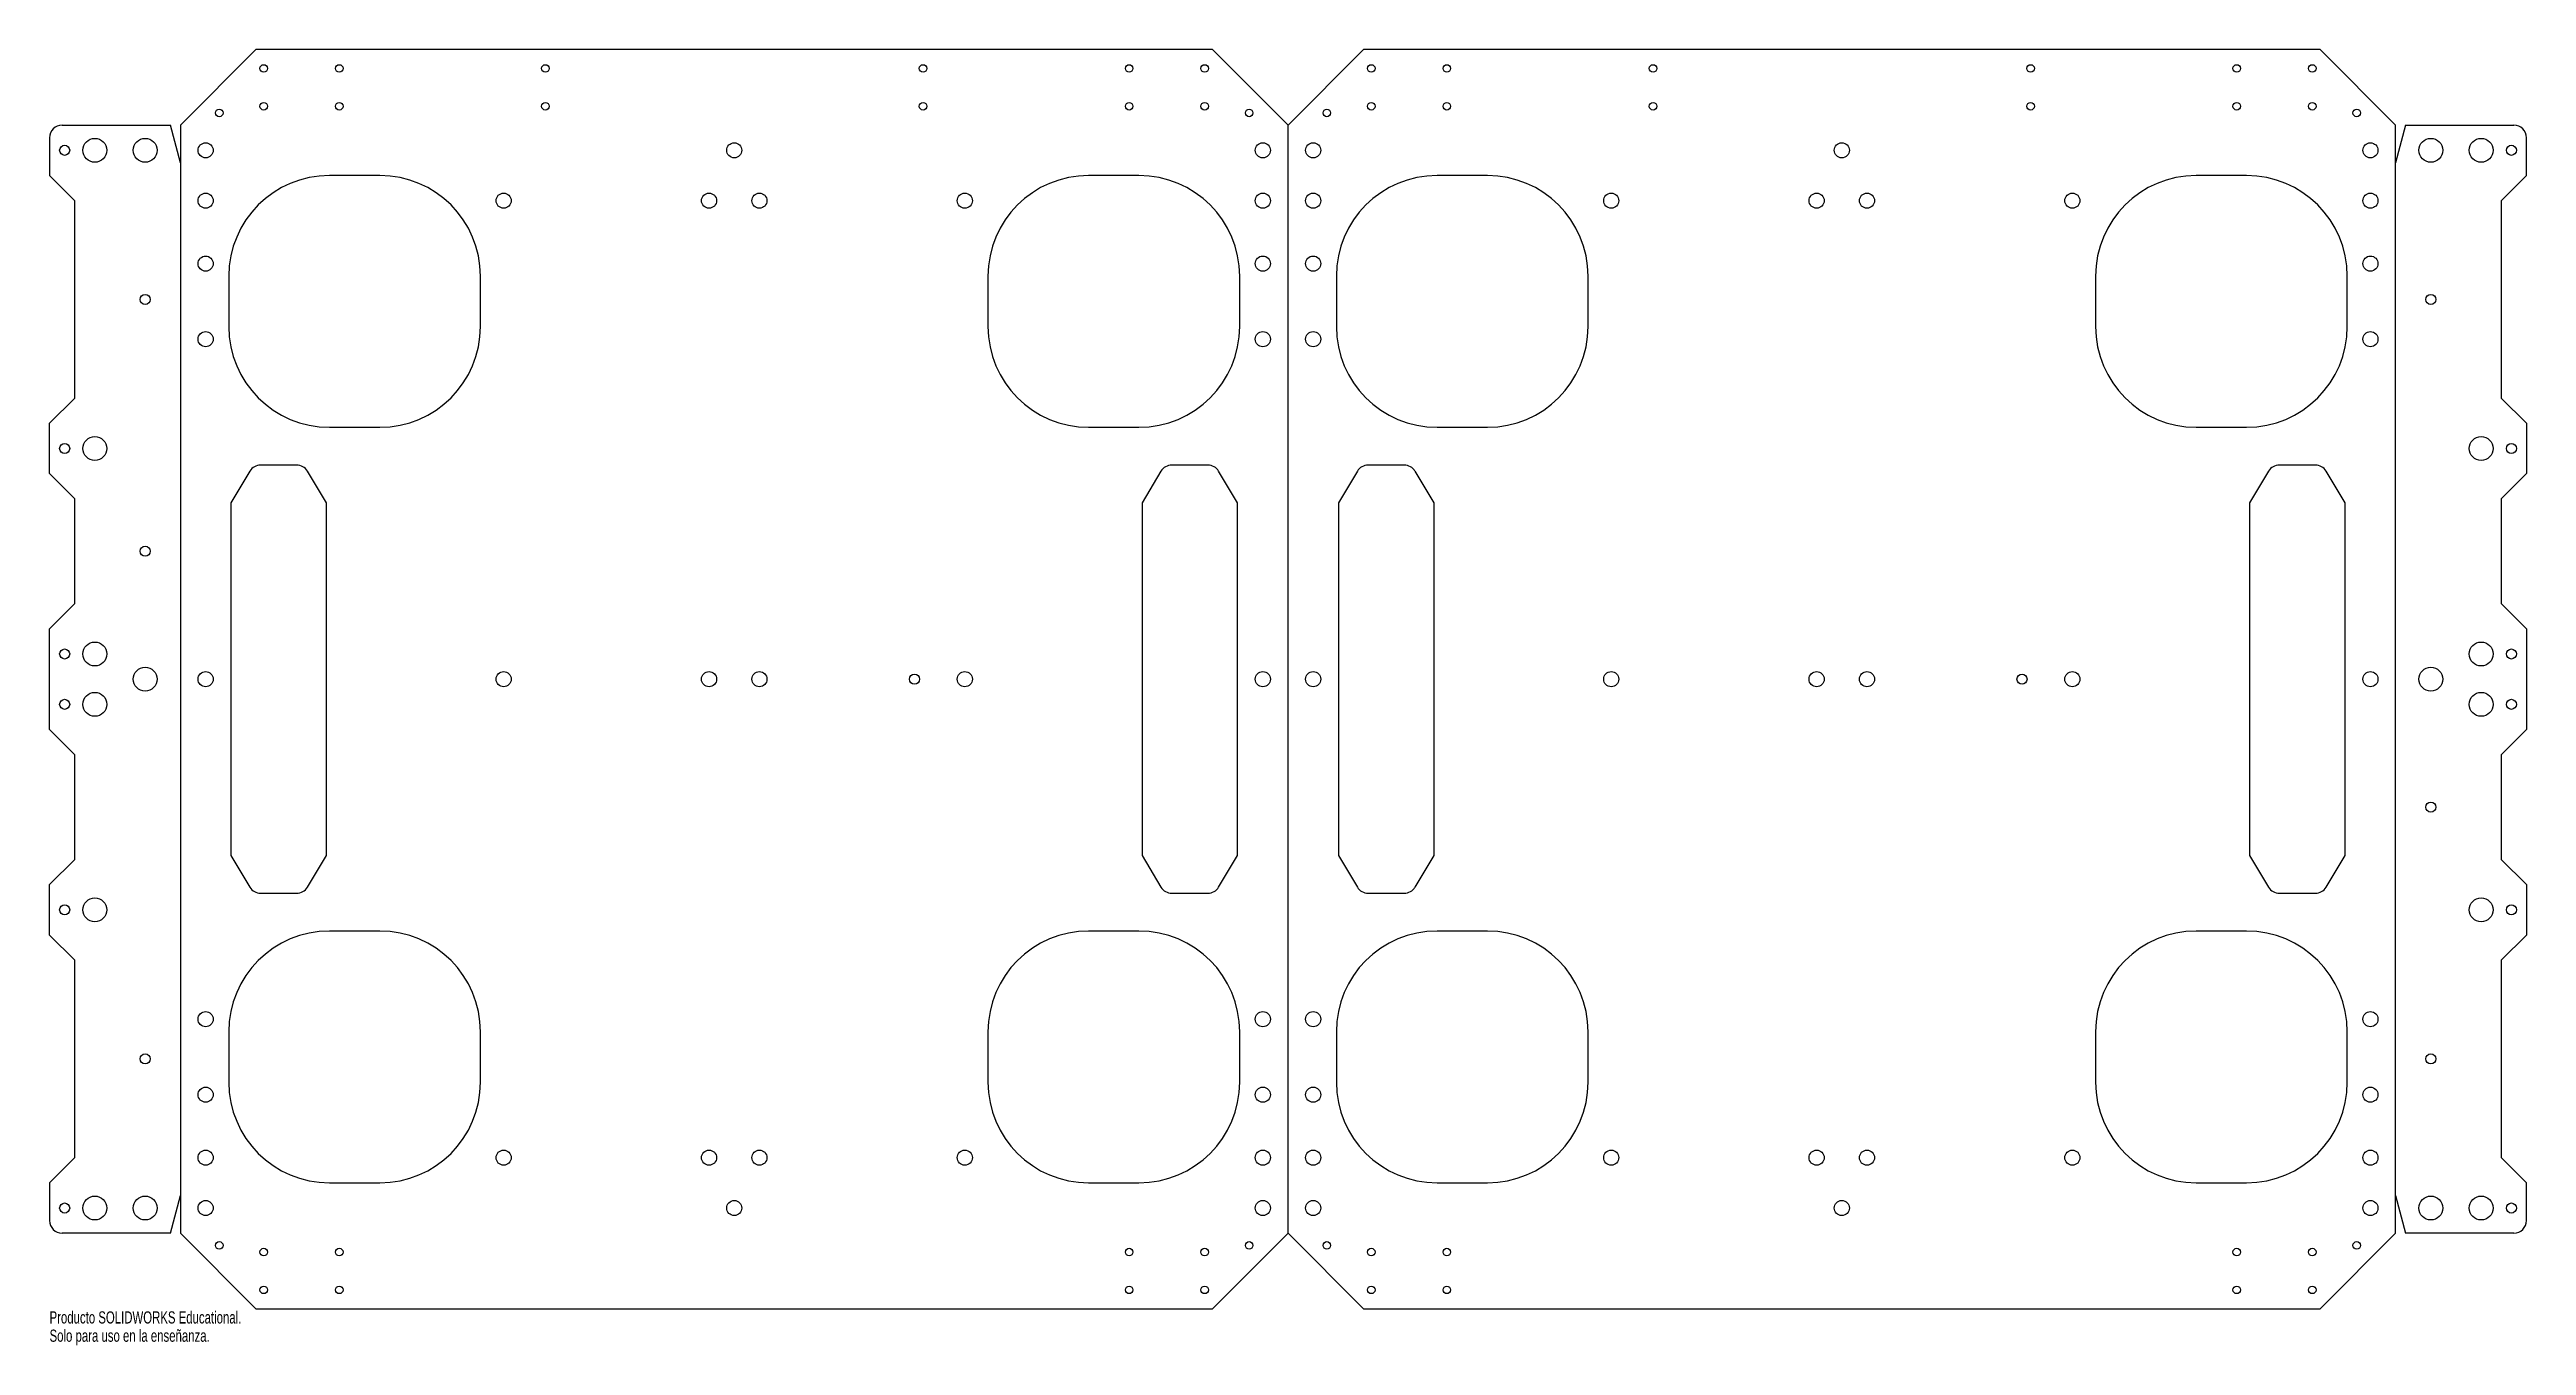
# Model space of a CAD drawing. Header units: millimetres. Extents: x -178 to 806, y -515 to 0.
import ezdxf

# ---------------------------------------------------------------- set-up
doc = ezdxf.new("R2010")
doc.units = ezdxf.units.MM
doc.styles.add('SLDTEXTSTYLE0', font='TXT', dxfattribs={"width": 0.7})

msp = doc.modelspace()

# ---------------------------------------------------------------- linework, layer by layer
at = {"color": 7, "linetype": 'Continuous', "lineweight": 25}
for p, q in [((-95.6, 0), (-125.6, -30)), ((284.4, 0), (-95.6, 0)), ((314.4, -30), (284.4, 0)), ((344.4, 0), (314.4, -30)), ((724.4, 0), (344.4, 0)), ((754.4, -30), (724.4, 0)), ((-177.6, -35), (-177.6, -50)), ((-172.6, -30), (-129.6, -30)), ((-125.6, -44.93), (-129.6, -30)), ((-125.6, -30), (-125.6, -470)), ((314.4, -470), (314.4, -30)), ((754.4, -470), (754.4, -30)), ((758.4, -30), (754.4, -44.93)), ((758.4, -30), (801.4, -30)), ((806.4, -50), (806.4, -35)), ((-177.6, -50), (-167.6, -60)), ((-46.4, -50), (-66.4, -50)), ((255.2, -50), (235.2, -50)), ((393.6, -50), (373.6, -50)), ((695.2, -50), (675.2, -50)), ((796.4, -60), (806.4, -50)), ((-167.6, -138.4), (-167.6, -60)), ((796.4, -60), (796.4, -138.4)), ((-106.4, -90), (-106.4, -110)), ((-6.4, -110), (-6.4, -90)), ((195.2, -90), (195.2, -110)), ((295.2, -110), (295.2, -90)), ((333.6, -90), (333.6, -110)), ((433.6, -110), (433.6, -90)), ((635.2, -90), (635.2, -110)), ((735.2, -110), (735.2, -90)), ((-177.6, -148.4), (-167.6, -138.4)), ((796.4, -138.4), (806.4, -148.4)), ((-177.6, -168.4), (-177.6, -148.4)), ((-66.4, -150), (-46.4, -150)), ((235.2, -150), (255.2, -150)), ((373.6, -150), (393.6, -150)), ((675.2, -150), (695.2, -150)), ((806.4, -148.4), (806.4, -168.4)), ((-79.44, -165), (-93.77, -165)), ((282.56, -165), (268.23, -165)), ((360.56, -165), (346.23, -165)), ((722.56, -165), (708.23, -165)), ((-167.6, -178.4), (-177.6, -168.4)), ((-98.06, -167.43), (-105.6, -180)), ((-67.6, -180), (-75.15, -167.43)), ((263.94, -167.43), (256.4, -180)), ((294.4, -180), (286.85, -167.43)), ((341.94, -167.43), (334.4, -180)), ((372.4, -180), (364.85, -167.43)), ((703.94, -167.43), (696.4, -180)), ((734.4, -180), (726.85, -167.43)), ((806.4, -168.4), (796.4, -178.4)), ((-167.6, -220), (-167.6, -178.4)), ((-105.6, -180), (-105.6, -320)), ((-67.6, -320), (-67.6, -180)), ((256.4, -180), (256.4, -320)), ((294.4, -320), (294.4, -180)), ((334.4, -180), (334.4, -320)), ((372.4, -320), (372.4, -180)), ((696.4, -180), (696.4, -320)), ((734.4, -320), (734.4, -180)), ((796.4, -178.4), (796.4, -220)), ((-177.6, -230), (-167.6, -220)), ((796.4, -220), (806.4, -230)), ((-177.6, -270), (-177.6, -230)), ((806.4, -230), (806.4, -270)), ((-167.6, -280), (-177.6, -270)), ((806.4, -270), (796.4, -280)), ((-167.6, -321.6), (-167.6, -280)), ((796.4, -280), (796.4, -321.6)), ((-177.6, -331.6), (-167.6, -321.6)), ((-105.6, -320), (-98.06, -332.57)), ((-75.15, -332.57), (-67.6, -320)), ((256.4, -320), (263.94, -332.57)), ((286.85, -332.57), (294.4, -320)), ((334.4, -320), (341.94, -332.57)), ((364.85, -332.57), (372.4, -320)), ((696.4, -320), (703.94, -332.57)), ((726.85, -332.57), (734.4, -320)), ((796.4, -321.6), (806.4, -331.6)), ((-177.6, -351.6), (-177.6, -331.6)), ((806.4, -331.6), (806.4, -351.6)), ((-93.77, -335), (-79.44, -335)), ((268.23, -335), (282.56, -335)), ((346.23, -335), (360.56, -335)), ((708.23, -335), (722.56, -335)), ((-167.6, -361.6), (-177.6, -351.6)), ((-46.4, -350), (-66.4, -350)), ((255.2, -350), (235.2, -350)), ((393.6, -350), (373.6, -350)), ((695.2, -350), (675.2, -350)), ((806.4, -351.6), (796.4, -361.6)), ((-167.6, -440), (-167.6, -361.6)), ((796.4, -361.6), (796.4, -440)), ((-106.4, -390), (-106.4, -410)), ((-6.4, -410), (-6.4, -390)), ((195.2, -390), (195.2, -410)), ((295.2, -410), (295.2, -390)), ((333.6, -390), (333.6, -410)), ((433.6, -410), (433.6, -390)), ((635.2, -390), (635.2, -410)), ((735.2, -410), (735.2, -390)), ((-167.6, -440), (-177.6, -450)), ((806.4, -450), (796.4, -440)), ((-177.6, -450), (-177.6, -465)), ((-66.4, -450), (-46.4, -450)), ((235.2, -450), (255.2, -450)), ((373.6, -450), (393.6, -450)), ((675.2, -450), (695.2, -450)), ((806.4, -465), (806.4, -450)), ((-129.6, -470), (-125.6, -455.07)), ((754.4, -455.07), (758.4, -470)), ((-129.6, -470), (-172.6, -470)), ((-125.6, -470), (-95.6, -500)), ((284.4, -500), (314.4, -470)), ((314.4, -470), (344.4, -500)), ((724.4, -500), (754.4, -470)), ((801.4, -470), (758.4, -470)), ((-95.6, -500), (284.4, -500)), ((344.4, -500), (724.4, -500))]:
    msp.add_line(p, q, dxfattribs=at)
for centre, radius in [((-92.5, -7.5), 1.5), ((-62.5, -7.5), 1.5), ((19.4, -7.5), 1.5), ((169.4, -7.5), 1.5), ((251.29, -7.5), 1.5), ((281.29, -7.5), 1.5), ((347.5, -7.5), 1.5), ((377.5, -7.5), 1.5), ((459.4, -7.5), 1.5), ((609.4, -7.5), 1.5), ((691.29, -7.5), 1.5), ((721.29, -7.5), 1.5), ((-110.18, -25.18), 1.5), ((-92.5, -22.5), 1.5), ((-62.5, -22.5), 1.5), ((19.4, -22.5), 1.5), ((169.4, -22.5), 1.5), ((251.29, -22.5), 1.5), ((281.29, -22.5), 1.5), ((298.97, -25.18), 1.5), ((329.82, -25.18), 1.5), ((347.5, -22.5), 1.5), ((377.5, -22.5), 1.5), ((459.4, -22.5), 1.5), ((609.4, -22.5), 1.5), ((691.29, -22.5), 1.5), ((721.29, -22.5), 1.5), ((738.97, -25.18), 1.5), ((-171.6, -40), 2), ((-159.6, -40), 4.75), ((-139.6, -40), 4.75), ((-115.6, -40), 3), ((94.4, -40), 3), ((304.4, -40), 3), ((324.4, -40), 3), ((534.4, -40), 3), ((744.4, -40), 3), ((768.4, -40), 4.75), ((788.4, -40), 4.75), ((800.4, -40), 2), ((-115.6, -60), 3), ((2.8, -60), 3), ((84.4, -60), 3), ((104.4, -60), 3), ((186, -60), 3), ((304.4, -60), 3), ((324.4, -60), 3), ((442.8, -60), 3), ((524.4, -60), 3), ((544.4, -60), 3), ((626, -60), 3), ((744.4, -60), 3), ((-115.6, -85), 3), ((304.4, -85), 3), ((324.4, -85), 3), ((744.4, -85), 3), ((-139.6, -99.2), 2), ((768.4, -99.2), 2), ((-115.6, -115), 3), ((304.4, -115), 3), ((324.4, -115), 3), ((744.4, -115), 3), ((-171.6, -158.4), 2), ((-159.6, -158.4), 4.75), ((788.4, -158.4), 4.75), ((800.4, -158.4), 2), ((-139.6, -199.2), 2), ((-159.6, -240), 4.75), ((788.4, -240), 4.75), ((-171.6, -240), 2), ((-139.6, -250), 4.75), ((768.4, -250), 4.75), ((800.4, -240), 2), ((-159.6, -260), 4.75), ((-115.6, -250), 3), ((2.8, -250), 3), ((84.4, -250), 3), ((104.4, -250), 3), ((166, -250), 2), ((186, -250), 3), ((304.4, -250), 3), ((324.4, -250), 3), ((442.8, -250), 3), ((524.4, -250), 3), ((544.4, -250), 3), ((606, -250), 2), ((626, -250), 3), ((744.4, -250), 3), ((788.4, -260), 4.75), ((-171.6, -260), 2), ((800.4, -260), 2), ((768.4, -300.8), 2), ((-171.6, -341.6), 2), ((-159.6, -341.6), 4.75), ((788.4, -341.6), 4.75), ((800.4, -341.6), 2), ((-115.6, -385), 3), ((304.4, -385), 3), ((324.4, -385), 3), ((744.4, -385), 3), ((-139.6, -400.8), 2), ((768.4, -400.8), 2), ((-115.6, -415), 3), ((304.4, -415), 3), ((324.4, -415), 3), ((744.4, -415), 3), ((-115.6, -440), 3), ((2.8, -440), 3), ((84.4, -440), 3), ((104.4, -440), 3), ((186, -440), 3), ((304.4, -440), 3), ((324.4, -440), 3), ((442.8, -440), 3), ((524.4, -440), 3), ((544.4, -440), 3), ((626, -440), 3), ((744.4, -440), 3), ((-171.6, -460), 2), ((-159.6, -460), 4.75), ((-139.6, -460), 4.75), ((-115.6, -460), 3), ((94.4, -460), 3), ((304.4, -460), 3), ((324.4, -460), 3), ((534.4, -460), 3), ((744.4, -460), 3), ((768.4, -460), 4.75), ((788.4, -460), 4.75), ((800.4, -460), 2), ((-110.18, -474.82), 1.5), ((-92.5, -477.5), 1.5), ((-62.5, -477.5), 1.5), ((251.29, -477.5), 1.5), ((281.29, -477.5), 1.5), ((298.97, -474.82), 1.5), ((329.82, -474.82), 1.5), ((347.5, -477.5), 1.5), ((377.5, -477.5), 1.5), ((691.29, -477.5), 1.5), ((721.29, -477.5), 1.5), ((738.97, -474.82), 1.5), ((-92.5, -492.5), 1.5), ((-62.5, -492.5), 1.5), ((251.29, -492.5), 1.5), ((281.29, -492.5), 1.5), ((347.5, -492.5), 1.5), ((377.5, -492.5), 1.5), ((691.29, -492.5), 1.5), ((721.29, -492.5), 1.5)]:
    msp.add_circle(centre, radius, dxfattribs=at)
for centre, radius, start, end in [((-172.6, -35), 5, 90, 180), ((801.4, -35), 5, 0, 90), ((-66.4, -90), 40, 90, 180), ((-46.4, -90), 40, 0, 90), ((235.2, -90), 40, 90, 180), ((255.2, -90), 40, 0, 90), ((373.6, -90), 40, 90, 180), ((393.6, -90), 40, 0, 90), ((675.2, -90), 40, 90, 180), ((695.2, -90), 40, 0, 90), ((-66.4, -110), 40, 180, 270), ((-46.4, -110), 40, 270, 0), ((235.2, -110), 40, 180, 270), ((255.2, -110), 40, 270, 0), ((373.6, -110), 40, 180, 270), ((393.6, -110), 40, 270, 0), ((675.2, -110), 40, 180, 270), ((695.2, -110), 40, 270, 0), ((-93.77, -170), 5, 90, 149.03624), ((-79.44, -170), 5, 30.96376, 90), ((268.23, -170), 5, 90, 149.03624), ((282.56, -170), 5, 30.96376, 90), ((346.23, -170), 5, 90, 149.03624), ((360.56, -170), 5, 30.96376, 90), ((708.23, -170), 5, 90, 149.03624), ((722.56, -170), 5, 30.96376, 90), ((-93.77, -330), 5, 210.96376, 270), ((-79.44, -330), 5, 270, 329.03624), ((268.23, -330), 5, 210.96376, 270), ((282.56, -330), 5, 270, 329.03624), ((346.23, -330), 5, 210.96376, 270), ((360.56, -330), 5, 270, 329.03624), ((708.23, -330), 5, 210.96376, 270), ((722.56, -330), 5, 270, 329.03624), ((-66.4, -390), 40, 90, 180), ((-46.4, -390), 40, 0, 90), ((235.2, -390), 40, 90, 180), ((255.2, -390), 40, 0, 90), ((373.6, -390), 40, 90, 180), ((393.6, -390), 40, 0, 90), ((675.2, -390), 40, 90, 180), ((695.2, -390), 40, 0, 90), ((-66.4, -410), 40, 180, 270), ((-46.4, -410), 40, 270, 0), ((235.2, -410), 40, 180, 270), ((255.2, -410), 40, 270, 0), ((373.6, -410), 40, 180, 270), ((393.6, -410), 40, 270, 0), ((675.2, -410), 40, 180, 270), ((695.2, -410), 40, 270, 0), ((-172.6, -465), 5, 180, 270), ((801.4, -465), 5, 270, 0)]:
    msp.add_arc(centre, radius, start, end, dxfattribs=at)

# ---------------------------------------------------------------- texts
at = {"color": 7, "linetype": 'Continuous', "char_height": 4.8336, "attachment_point": 1, "style": 'SLDTEXTSTYLE0'}
for s, insert in [('Producto SOLIDWORKS Educational.', (-177.6, -501.02)), ('Solo para uso en la enseñanza.', (-177.6, -508.27))]:
    msp.add_mtext(s, dxfattribs=dict(at, insert=insert))

doc.saveas('drawing.dxf')
